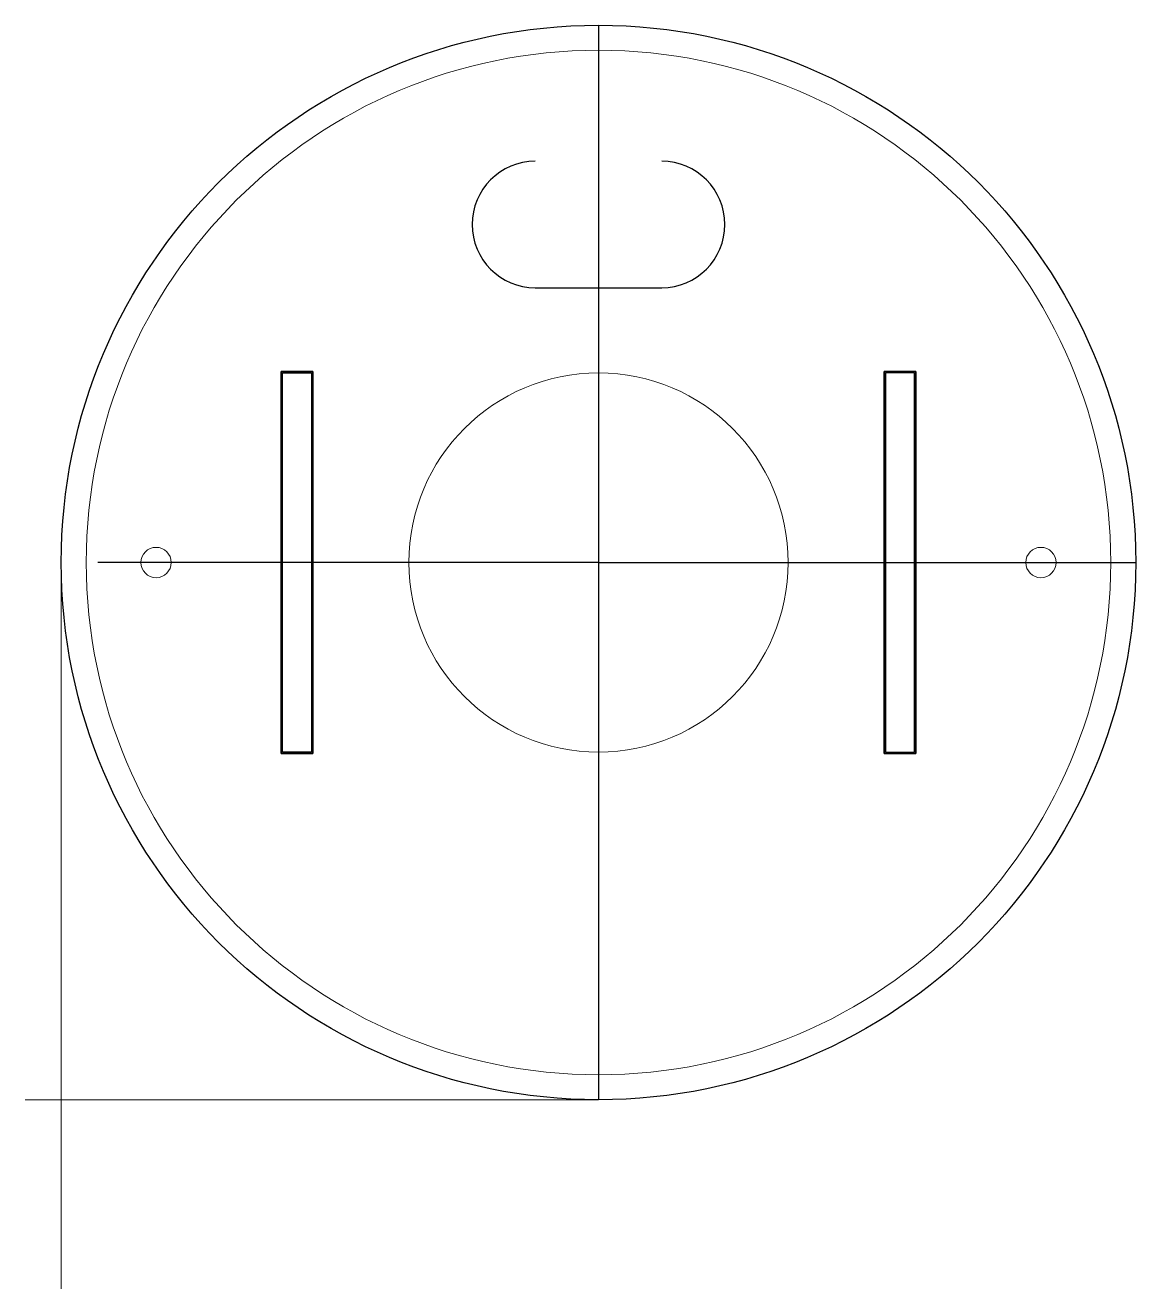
# Model space of a CAD drawing. Extents: x -0.14 to 4.25, y -0.75 to 4.25.
import ezdxf

# ---------------------------------------------------------------- set-up
doc = ezdxf.new("R2010")
doc.units = 0
doc.header["$MEASUREMENT"] = 0
doc.layers.add('holes', color=1, linetype='Continuous')
doc.layers.add('outline', color=3, linetype='Continuous')

msp = doc.modelspace()

# ---------------------------------------------------------------- linework, layer by layer
at = {"linetype": 'Continuous'}
for p, q in [((2.125, 4.25), (2.125, 0)), ((1.875, 3.2119), (2.375, 3.2119)), ((0.87, 2.88), (0.87, 1.37)), ((0.995, 2.88), (0.87, 2.88)), ((0.995, 1.37), (0.995, 2.88)), ((3.255, 1.37), (3.255, 2.88)), ((3.255, 2.88), (3.38, 2.88)), ((3.38, 2.88), (3.38, 1.37)), ((2.125, 2.125), (0.1447, 2.125)), ((2.125, 2.125), (4.25, 2.125)), ((0.87, 1.37), (0.995, 1.37)), ((3.38, 1.37), (3.255, 1.37))]:
    msp.add_line(p, q, dxfattribs=at)
at = {"linetype": 'Continuous', "flags": 128}
for points in [[(0.87, 1.37), (0.87, 2.88), (0.995, 2.88), (0.995, 1.37)], [(3.38, 1.37), (3.38, 2.88), (3.255, 2.88), (3.255, 1.37)]]:
    msp.add_lwpolyline(points, close=True, dxfattribs=at)
at = {"linetype": 'Continuous', "lineweight": 0, "flags": 128}
for points in [[(0, 2.125), (0, -0.7475)], [(2.125, 0), (-0.1423, 0)]]:
    msp.add_lwpolyline(points, dxfattribs=at)
at = {"linetype": 'Continuous'}
msp.add_circle((2.125, 2.125), 2.125, dxfattribs=at)
for centre, start, end in [((1.875, 3.4619), 90, 270), ((2.375, 3.4619), 270, 90)]:
    msp.add_arc(centre, 0.25, start, end, dxfattribs=at)
at = {"layer": 'holes', "linetype": 'Continuous', "flags": 128}
for points in [[(0.875, 1.375), (0.875, 2.875), (0.99, 2.875), (0.99, 1.375)], [(3.375, 1.375), (3.375, 2.875), (3.26, 2.875), (3.26, 1.375)]]:
    msp.add_lwpolyline(points, close=True, dxfattribs=at)
at = {"layer": 'holes', "linetype": 'Continuous', "lineweight": 0}
for centre, radius in [((2.125, 2.125), 0.75), ((0.375, 2.125), 0.06), ((3.875, 2.125), 0.06)]:
    msp.add_circle(centre, radius, dxfattribs=at)
at = {"layer": 'outline', "linetype": 'Continuous', "lineweight": 0}
msp.add_circle((2.125, 2.125), 2.026, dxfattribs=at)

doc.saveas('drawing.dxf')
